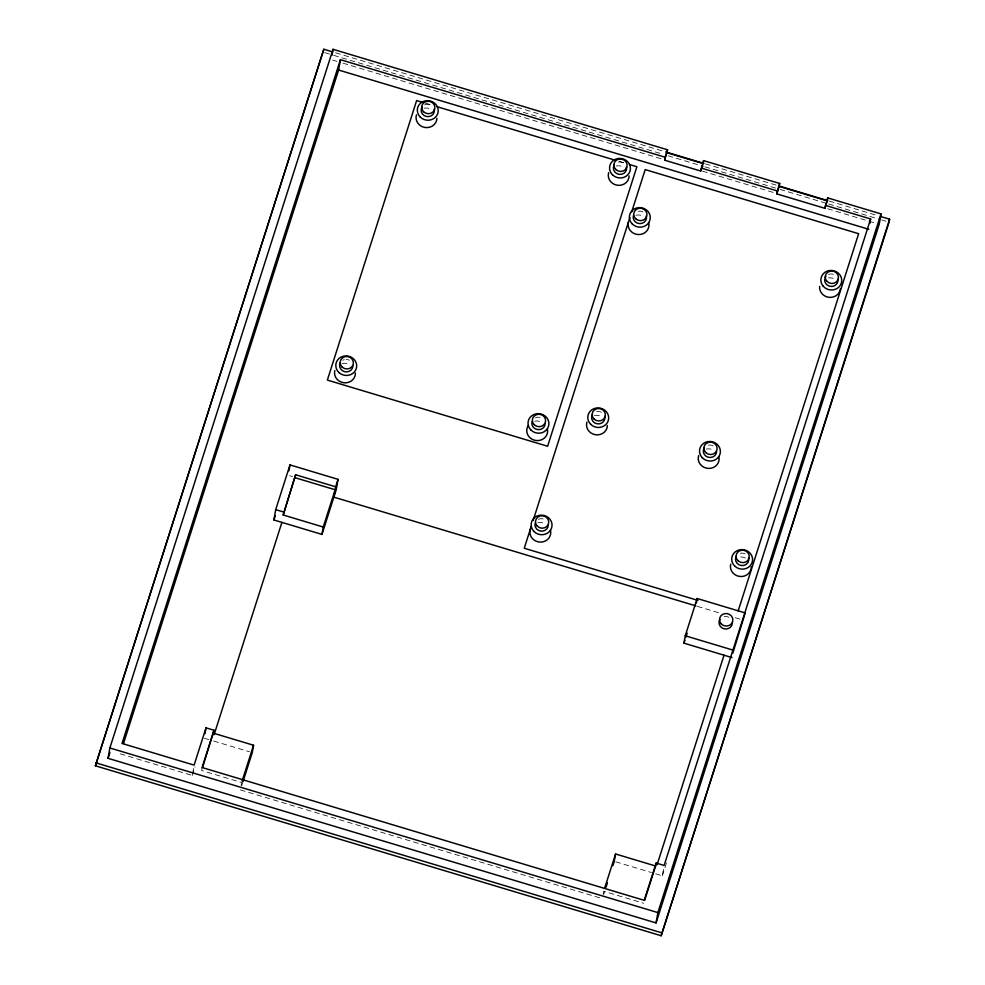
<?xml version="1.0" encoding="UTF-8"?>
<svg xmlns="http://www.w3.org/2000/svg" width="985" height="985" viewBox="0 0 985 985"><rect width="100%" height="100%" fill="white"/><g stroke="black" fill="none" stroke-linecap="round" stroke-linejoin="round"><path stroke-width="0.74" stroke-dasharray="4.92 3.69" d="M120.219 753.808L192.297 775.454L194.107 765.111M202.11 767.524L201.593 770.479L241.645 782.509L241.128 785.464M603.152 894.208L603.67 891.253L643.71 903.282M655.653 873.806L662.339 875.8L663.878 866.935M192.297 775.454L195.042 766.859M241.731 785.587L243.098 781.29M603.743 894.343L604.667 891.474M662.339 875.8L666.537 862.626M335.614 52.796L664.173 151.493M705.432 163.879L777.633 185.562M829.198 201.063L876.342 215.222M324.791 52.648L332.154 54.864M333.632 55.308L662.191 154.005M668.076 155.765L703.438 166.391M704.915 166.834L778.581 188.96M780.058 189.403L827.203 203.575M828.68 204.018L880.245 219.507M881.723 219.95L886.143 221.28M332.696 60.085L337.116 61.415M343.002 63.175L662.671 159.201M702.44 171.156L776.094 193.282M827.659 208.758L867.428 220.714M868.905 221.157L874.791 222.93M425.446 103.216L432.784 105.42M619.269 161.441L623.677 162.759M289.639 475.693L292.557 476.568M697.331 606.329L720.638 613.323M735.192 617.706L741.015 619.454M204.203 738.184L209.546 739.797M213.647 741.028L249.402 751.764M615.711 861.801L651.467 872.538M240.352 789.896L602.377 898.64M724.11 616.622A6.698 6.255 9.9 0 1 729.171 617.496M706.245 449.074A10.466 9.764 9.9 0 1 714.137 450.416M740.671 556.956A10.466 9.764 9.9 0 1 745.916 558.298M616.154 166.022A10.466 9.764 9.9 0 1 624.059 167.278M535.298 417.874A6.661 6.218 9.9 0 1 541.947 418.182M534.756 421.235A10.466 9.764 9.9 0 1 542.649 422.59M618.371 162.094A6.661 6.218 9.9 0 1 623.406 162.907M342.78 360.288A6.661 6.218 9.9 0 1 344.368 359.66M346.092 359.439A6.661 6.218 9.9 0 1 349.429 360.276M424.055 108.251A10.466 9.764 9.9 0 1 431.947 109.606M342.017 363.613A10.466 9.764 9.9 0 1 349.958 364.585M424.609 104.878A6.661 6.218 9.9 0 1 429.669 104.496M740.314 553.324A6.661 6.218 9.9 0 1 745.362 553.976M538.426 519.378A6.661 6.218 9.9 0 1 545.087 519.698M596.664 411.595A6.661 6.218 9.9 0 1 601.687 412.444M537.884 522.74A10.466 9.764 9.9 0 1 545.776 524.094M828.336 277.905A10.466 9.764 9.9 0 1 836.117 279.789M708.412 445.158A6.661 6.218 9.9 0 1 713.448 446.02M594.472 415.51A10.466 9.764 9.9 0 1 602.377 416.84M635.928 215.235A10.466 9.764 9.9 0 1 643.845 216.454M828.57 274.47A6.661 6.218 9.9 0 1 833.655 274.433M638.169 211.307A6.661 6.218 9.9 0 1 643.205 212.095"/><path stroke-width="1.48" d="M880.762 216.552L889.603 219.199L889.086 222.154L661.169 935.75L95.397 765.801L323.831 49.25L332.671 51.909M700.717 171.033L703.61 160.617L779.701 183.469L776.808 193.885L824.864 208.315L827.757 197.911L881.021 213.905L879.211 224.248L656.059 922.933L108.067 758.327L109.864 747.972L333.029 49.299L667.571 149.794L664.678 160.198L700.717 171.033L702.699 164.815M323.831 49.25L95.397 765.801M204.978 733.751L206.013 727.841L214.016 730.254L202.516 767.611M331.994 55.209L333.029 49.299M123.494 743.552L338.606 70.034L340.416 59.679L665.195 157.243L664.678 160.198M273.904 519.981L275.701 509.639L289.984 464.908L338.04 479.35L336.242 489.693L321.96 534.412L273.904 519.981L275.283 515.648M288.962 470.818L289.984 464.908M321.96 534.412L323.24 527.024L283.2 514.995L295.611 474.77L335.663 486.799L333.853 497.142L695.878 605.886M283.2 514.995L295.611 474.77M213.499 733.209L253.551 745.239L252.258 752.626L243.098 781.29M703.61 160.617L703.105 163.572L667.054 152.749M614.541 859.893L615.563 853.983L655.616 866.012L644.621 900.413M732.027 657.598L683.972 643.156L685.264 635.768L697.171 598.498L745.226 612.941L732.803 653.166M696.395 602.931L697.171 598.498M655.616 866.012L656.133 863.057L664.136 865.458L870.629 218.953L825.381 205.36M776.808 193.885L779.701 183.469M656.059 922.933L657.869 912.59L881.021 213.905M661.169 935.75L889.603 219.199M827.757 197.911L827.24 200.866L779.184 186.424M869.853 223.386L870.629 218.953M108.067 758.327L109.938 752.466M340.416 59.679L122.017 743.453L194.107 765.111L206.013 727.841M214.016 730.254L202.11 767.524L644.227 900.327L656.133 863.057M214.09 734.736L281.907 522.382M335.663 486.799L338.04 479.35M242.101 781.068L253.551 745.239M323.24 527.024L335.146 489.754L295.106 477.725M531.235 526.384L524.254 548.239L697.959 600.419M533.107 520.523L629.871 217.574M631.73 211.75L645.187 169.592L858.637 233.704L738.171 610.897M665.195 157.243L667.571 149.794M604.581 888.384L615.563 853.983M606.034 887.177L607.413 882.868M612.904 865.667L614.283 861.37M683.972 643.156L684.883 640.299M685.806 637.43L687.173 633.121M824.864 208.315L826.846 202.11M657.13 864.608L724.024 655.185M665.651 151.936L703.955 163.436M779.098 186.005L827.72 200.62M701.234 168.066L777.325 190.93M338.606 70.034L868.819 229.296M422.503 102.329L416.63 100.569L327.352 380.087L547.611 446.254L636.889 166.736L629.55 164.52M437.192 106.749L614.862 160.112M275.701 509.639L283.717 512.04M685.264 635.768L733.32 650.211M109.864 747.972L657.869 912.59M95.914 762.846L661.686 932.795M732.347 623.074A6.698 6.255 9.9 0 1 723.766 628.713A6.698 6.255 9.9 0 1 719.973 619.356M550.467 530.262A10.466 9.764 9.9 0 1 538.672 541.947A10.466 9.764 9.9 0 1 531.408 527M548.251 525.239A6.661 6.218 9.9 0 1 540.556 531.063A6.661 6.218 9.9 0 1 535.224 523.01M718.828 456.584A10.466 9.764 9.9 0 1 708.387 468.417A10.466 9.764 9.9 0 1 698.661 455.636M607.388 425.532A10.466 9.764 9.9 0 1 595.346 434.717A10.466 9.764 9.9 0 1 586.925 422.109M751.296 566.794A10.466 9.764 9.9 0 1 739.686 576.447A10.466 9.764 9.9 0 1 730.722 564.159M716.612 451.573A6.661 6.218 9.9 0 1 708.067 457.188A6.661 6.218 9.9 0 1 704.3 447.867M748.538 557.781A6.661 6.218 9.9 0 1 741.397 565.538A6.661 6.218 9.9 0 1 736.324 556.217M436.921 118.311A10.466 9.764 9.9 0 1 424.843 127.459A10.466 9.764 9.9 0 1 416.47 114.814M547.34 428.758A10.466 9.764 9.9 0 1 535.532 440.443A10.466 9.764 9.9 0 1 528.28 425.495M545.124 423.735A6.661 6.218 9.9 0 1 537.428 429.558A6.661 6.218 9.9 0 1 532.097 421.506M352.901 365.669A6.661 6.218 9.9 0 1 344.688 371.702A6.661 6.218 9.9 0 1 340.404 362.566M629.144 175.946A10.466 9.764 9.9 0 1 617.189 185.217A10.466 9.764 9.9 0 1 608.656 172.671M626.448 166.797A6.661 6.218 9.9 0 1 619.023 174.32A6.661 6.218 9.9 0 1 614.283 164.852M355.4 373.056A10.466 9.764 9.9 0 1 343.851 382.771A10.466 9.764 9.9 0 1 334.802 370.545M434.237 109.126A6.661 6.218 9.9 0 1 426.727 116.562A6.661 6.218 9.9 0 1 422.109 107.045M648.647 222.548A10.466 9.764 9.9 0 1 638.44 234.553A10.466 9.764 9.9 0 1 628.479 221.933M604.692 416.36A6.661 6.218 9.9 0 1 597.218 423.833A6.661 6.218 9.9 0 1 592.551 414.328M837.866 279.346A6.661 6.218 9.9 0 1 831.512 286.45A6.661 6.218 9.9 0 1 824.679 279.445M825.085 277.868A6.661 6.218 9.9 0 1 825.898 276.453M840.402 288.802A10.466 9.764 9.9 0 1 828.976 297.322A10.466 9.764 9.9 0 1 819.618 286.401M646.271 215.974A6.661 6.218 9.9 0 1 639.77 223.62A6.661 6.218 9.9 0 1 633.417 215.58M702.379 457.816A10.466 9.764 9.9 0 0 719.973 454.257A10.466 9.764 9.9 0 0 707.538 441.686A10.466 9.764 9.9 0 0 702.379 457.816M721.328 623.997A6.698 6.255 9.9 0 0 732.594 621.72A6.698 6.255 9.9 0 0 724.628 613.667A6.698 6.255 9.9 0 0 721.328 623.997M534.018 531.494A10.466 9.764 9.9 0 0 551.612 527.935A10.466 9.764 9.9 0 0 539.177 515.352A10.466 9.764 9.9 0 0 534.018 531.494M537.281 526.15A6.661 6.218 9.9 0 0 548.497 523.885A6.661 6.218 9.9 0 0 540.568 515.881A6.661 6.218 9.9 0 0 537.281 526.15M590.68 424.289A10.466 9.764 9.9 0 0 608.262 420.657A10.466 9.764 9.9 0 0 595.765 408.122A10.466 9.764 9.9 0 0 590.68 424.289M734.896 566.24A10.466 9.764 9.9 0 0 752.281 561.942A10.466 9.764 9.9 0 0 739.255 549.889A10.466 9.764 9.9 0 0 734.896 566.24M705.654 452.484A6.661 6.218 9.9 0 0 716.858 450.219A6.661 6.218 9.9 0 0 708.929 442.203A6.661 6.218 9.9 0 0 705.654 452.484M738.048 560.785A6.661 6.218 9.9 0 0 749.117 558.052A6.661 6.218 9.9 0 0 740.818 550.369A6.661 6.218 9.9 0 0 738.048 560.785M612.498 174.825A10.466 9.764 9.9 0 0 630.043 171.07A10.466 9.764 9.9 0 0 617.447 158.634A10.466 9.764 9.9 0 0 612.498 174.825M420.189 117.006A10.466 9.764 9.9 0 0 437.783 113.447A10.466 9.764 9.9 0 0 425.348 100.864A10.466 9.764 9.9 0 0 420.189 117.006M530.89 429.989A10.466 9.764 9.9 0 0 548.485 426.431A10.466 9.764 9.9 0 0 536.037 413.848A10.466 9.764 9.9 0 0 530.89 429.989M342.177 367.134A6.661 6.218 9.9 0 0 353.233 364.339A6.661 6.218 9.9 0 0 344.885 356.705A6.661 6.218 9.9 0 0 342.177 367.134M534.153 424.646A6.661 6.218 9.9 0 0 545.358 422.38A6.661 6.218 9.9 0 0 537.441 414.365A6.661 6.218 9.9 0 0 534.153 424.646M615.736 169.457A6.661 6.218 9.9 0 0 626.903 167.068A6.661 6.218 9.9 0 0 618.888 159.139A6.661 6.218 9.9 0 0 615.736 169.457M339.049 372.613A10.466 9.764 9.9 0 0 356.398 368.205A10.466 9.764 9.9 0 0 343.297 356.225A10.466 9.764 9.9 0 0 339.049 372.613M423.464 111.662A6.661 6.218 9.9 0 0 434.668 109.397A6.661 6.218 9.9 0 0 426.739 101.381A6.661 6.218 9.9 0 0 423.464 111.662M593.943 418.933A6.661 6.218 9.9 0 0 605.135 416.63A6.661 6.218 9.9 0 0 597.181 408.64A6.661 6.218 9.9 0 0 593.943 418.933M826.674 281.094A6.661 6.218 9.9 0 0 838.038 279.605A6.661 6.218 9.9 0 0 830.749 271.084A6.661 6.218 9.9 0 0 826.674 281.094M632.37 224.075A10.466 9.764 9.9 0 0 649.891 220.221A10.466 9.764 9.9 0 0 637.221 207.847A10.466 9.764 9.9 0 0 632.37 224.075M823.214 286.229A10.466 9.764 9.9 0 0 841.067 283.889A10.466 9.764 9.9 0 0 829.616 270.518A10.466 9.764 9.9 0 0 823.214 286.229M635.596 218.695A6.661 6.218 9.9 0 0 646.751 216.244A6.661 6.218 9.9 0 0 638.686 208.352A6.661 6.218 9.9 0 0 635.596 218.695"/></g></svg>
